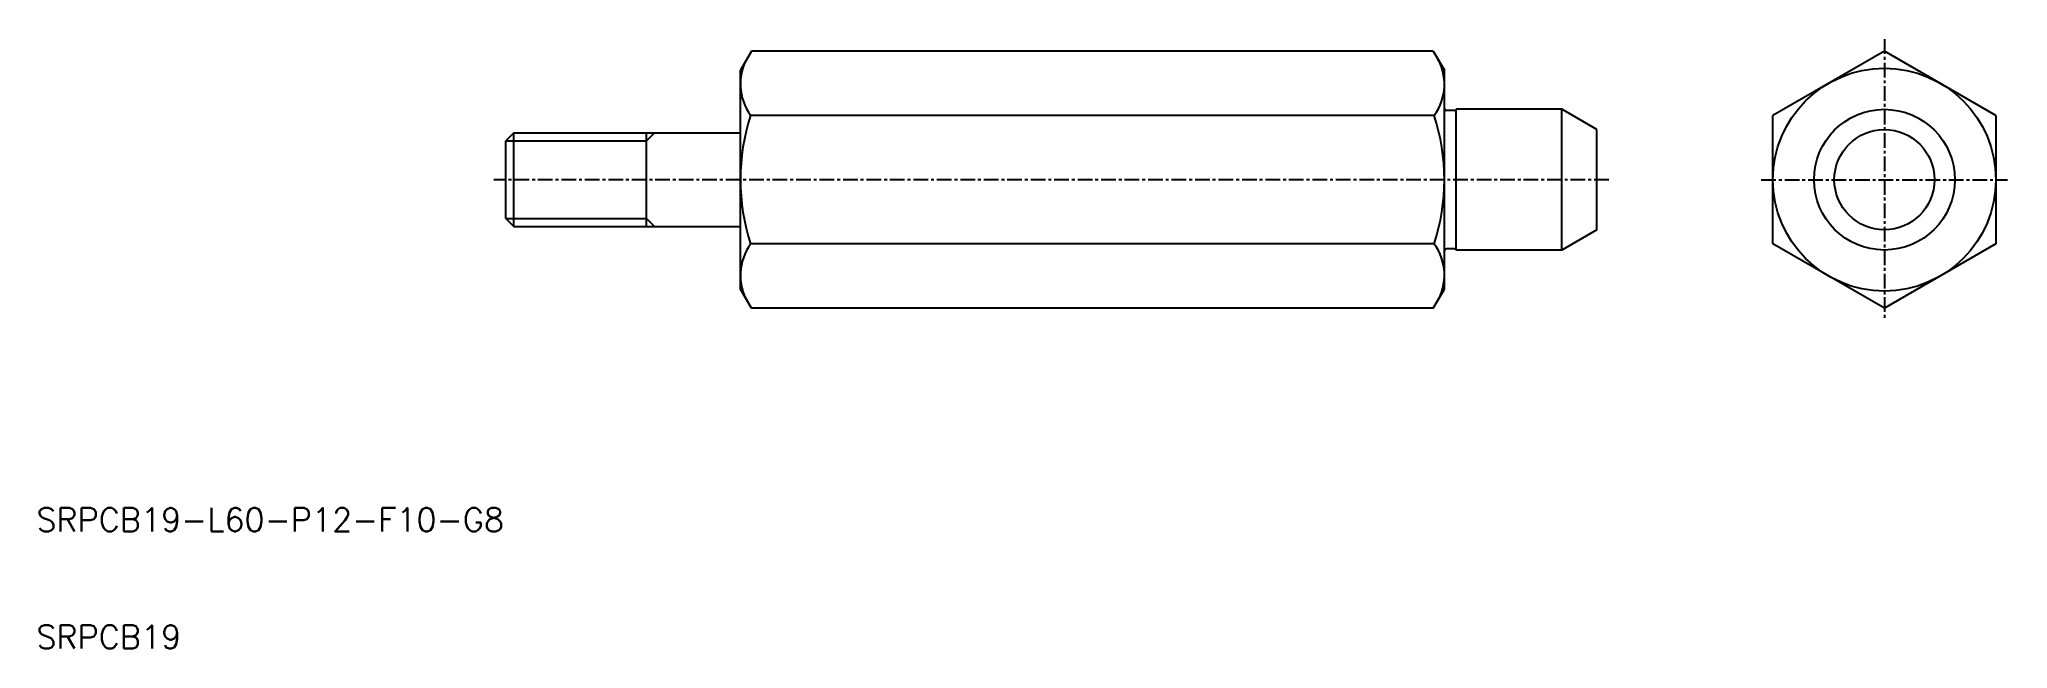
# Model space of a CAD drawing. Extents: x 10 to 178, y 10 to 62.
import ezdxf

# ---------------------------------------------------------------- set-up
doc = ezdxf.new("R2010")
doc.units = 0
doc.linetypes.add('CENTER', pattern=[2, 1.25, -0.25, 0.25, -0.25])
doc.layers.get('0').update_dxf_attribs({"linetype": 'CONTINUOUS'})
doc.layers.add('CENTER', color=1, linetype='CENTER')
doc.styles.get("Standard").update_dxf_attribs({"font": 'txt.shx'})

msp = doc.modelspace()

# ---------------------------------------------------------------- linework, layer by layer
at = {"color": 7, "linetype": 'CONTINUOUS'}
for p, q in [((70.95, 60.97), (70, 59.33)), ((129.05, 60.97), (70.95, 60.97)), ((129.05, 60.97), (130, 59.33)), ((167.5, 60.97), (158, 55.48)), ((177, 55.48), (167.5, 60.97)), ((70, 40.67), (70, 59.33)), ((130, 40.67), (130, 59.33)), ((172.25, 58.23), (172.25, 58.23)), ((129.13, 55.48), (70.87, 55.48)), ((130.83, 55.9), (130.2, 55.9)), ((140, 56), (131, 56)), ((131, 44), (131, 56)), ((140, 44), (140, 56)), ((143, 54.27), (140, 56)), ((158, 44.52), (158, 55.48)), ((174.63, 56.86), (174.63, 56.86)), ((177, 55.48), (177, 44.52)), ((50.68, 54), (50, 53.32)), ((50.68, 54), (70, 54)), ((50.68, 46), (50.68, 54)), ((62, 46), (62, 54)), ((62.68, 54), (62, 53.32)), ((143, 45.73), (143, 54.27)), ((50, 46.68), (50, 53.32)), ((50, 46.68), (50.68, 46)), ((50.68, 46), (70, 46)), ((62, 46.68), (62.68, 46)), ((143, 45.73), (140, 44)), ((129.13, 44.52), (70.87, 44.52)), ((130.83, 44.1), (130.2, 44.1)), ((140, 44), (131, 44)), ((167.5, 39.03), (158, 44.52)), ((177, 44.52), (167.5, 39.03)), ((70.95, 39.03), (70, 40.67)), ((129.05, 39.03), (130, 40.67)), ((129.05, 39.03), (70.95, 39.03))]:
    msp.add_line(p, q, dxfattribs=at)
at = {"color": 3, "linetype": 'CONTINUOUS'}
for p, q in [((50, 53.32), (62, 53.32)), ((50, 46.68), (62, 46.68))]:
    msp.add_line(p, q, dxfattribs=at)
at = {"color": 7, "linetype": 'CONTINUOUS'}
for radius in [9.5, 6, 4.27]:
    msp.add_circle((167.5, 50), radius, dxfattribs=at)
for centre, radius, start, end in [((74.47, 58.14), 4.47, 149.0489, 216.3934), ((125.53, 58.14), 4.47, 323.6066, 30.9511), ((87.69, 50), 17.69, 161.9403, 198.0597), ((112.31, 50), 17.69, 341.9403, 18.0597), ((130.2, 56.1), 0.2, 180, 270), ((130.83, 56.1), 0.2, 270, 330), ((74.47, 41.86), 4.47, 143.6066, 210.9511), ((125.53, 41.86), 4.47, 329.0489, 36.3934), ((130.2, 43.9), 0.2, 90, 180), ((130.83, 43.9), 0.2, 30, 90)]:
    msp.add_arc(centre, radius, start, end, dxfattribs=at)
at = {"layer": 'CENTER', "color": 1, "linetype": 'CENTER'}
for p, q in [((167.5, 61.97), (167.5, 38.03)), ((144, 50), (49, 50)), ((157, 50), (178, 50))]:
    msp.add_line(p, q, dxfattribs=at)

# ---------------------------------------------------------------- texts
at = {"color": 7, "linetype": 'CONTINUOUS'}
for s, p in [('SRPCB19-L60-P12-F10-G8 ', (10, 20)), ('SRPCB19', (10, 10))]:
    msp.add_text(s, height=2, dxfattribs=at).set_placement(p)

doc.saveas('drawing.dxf')
